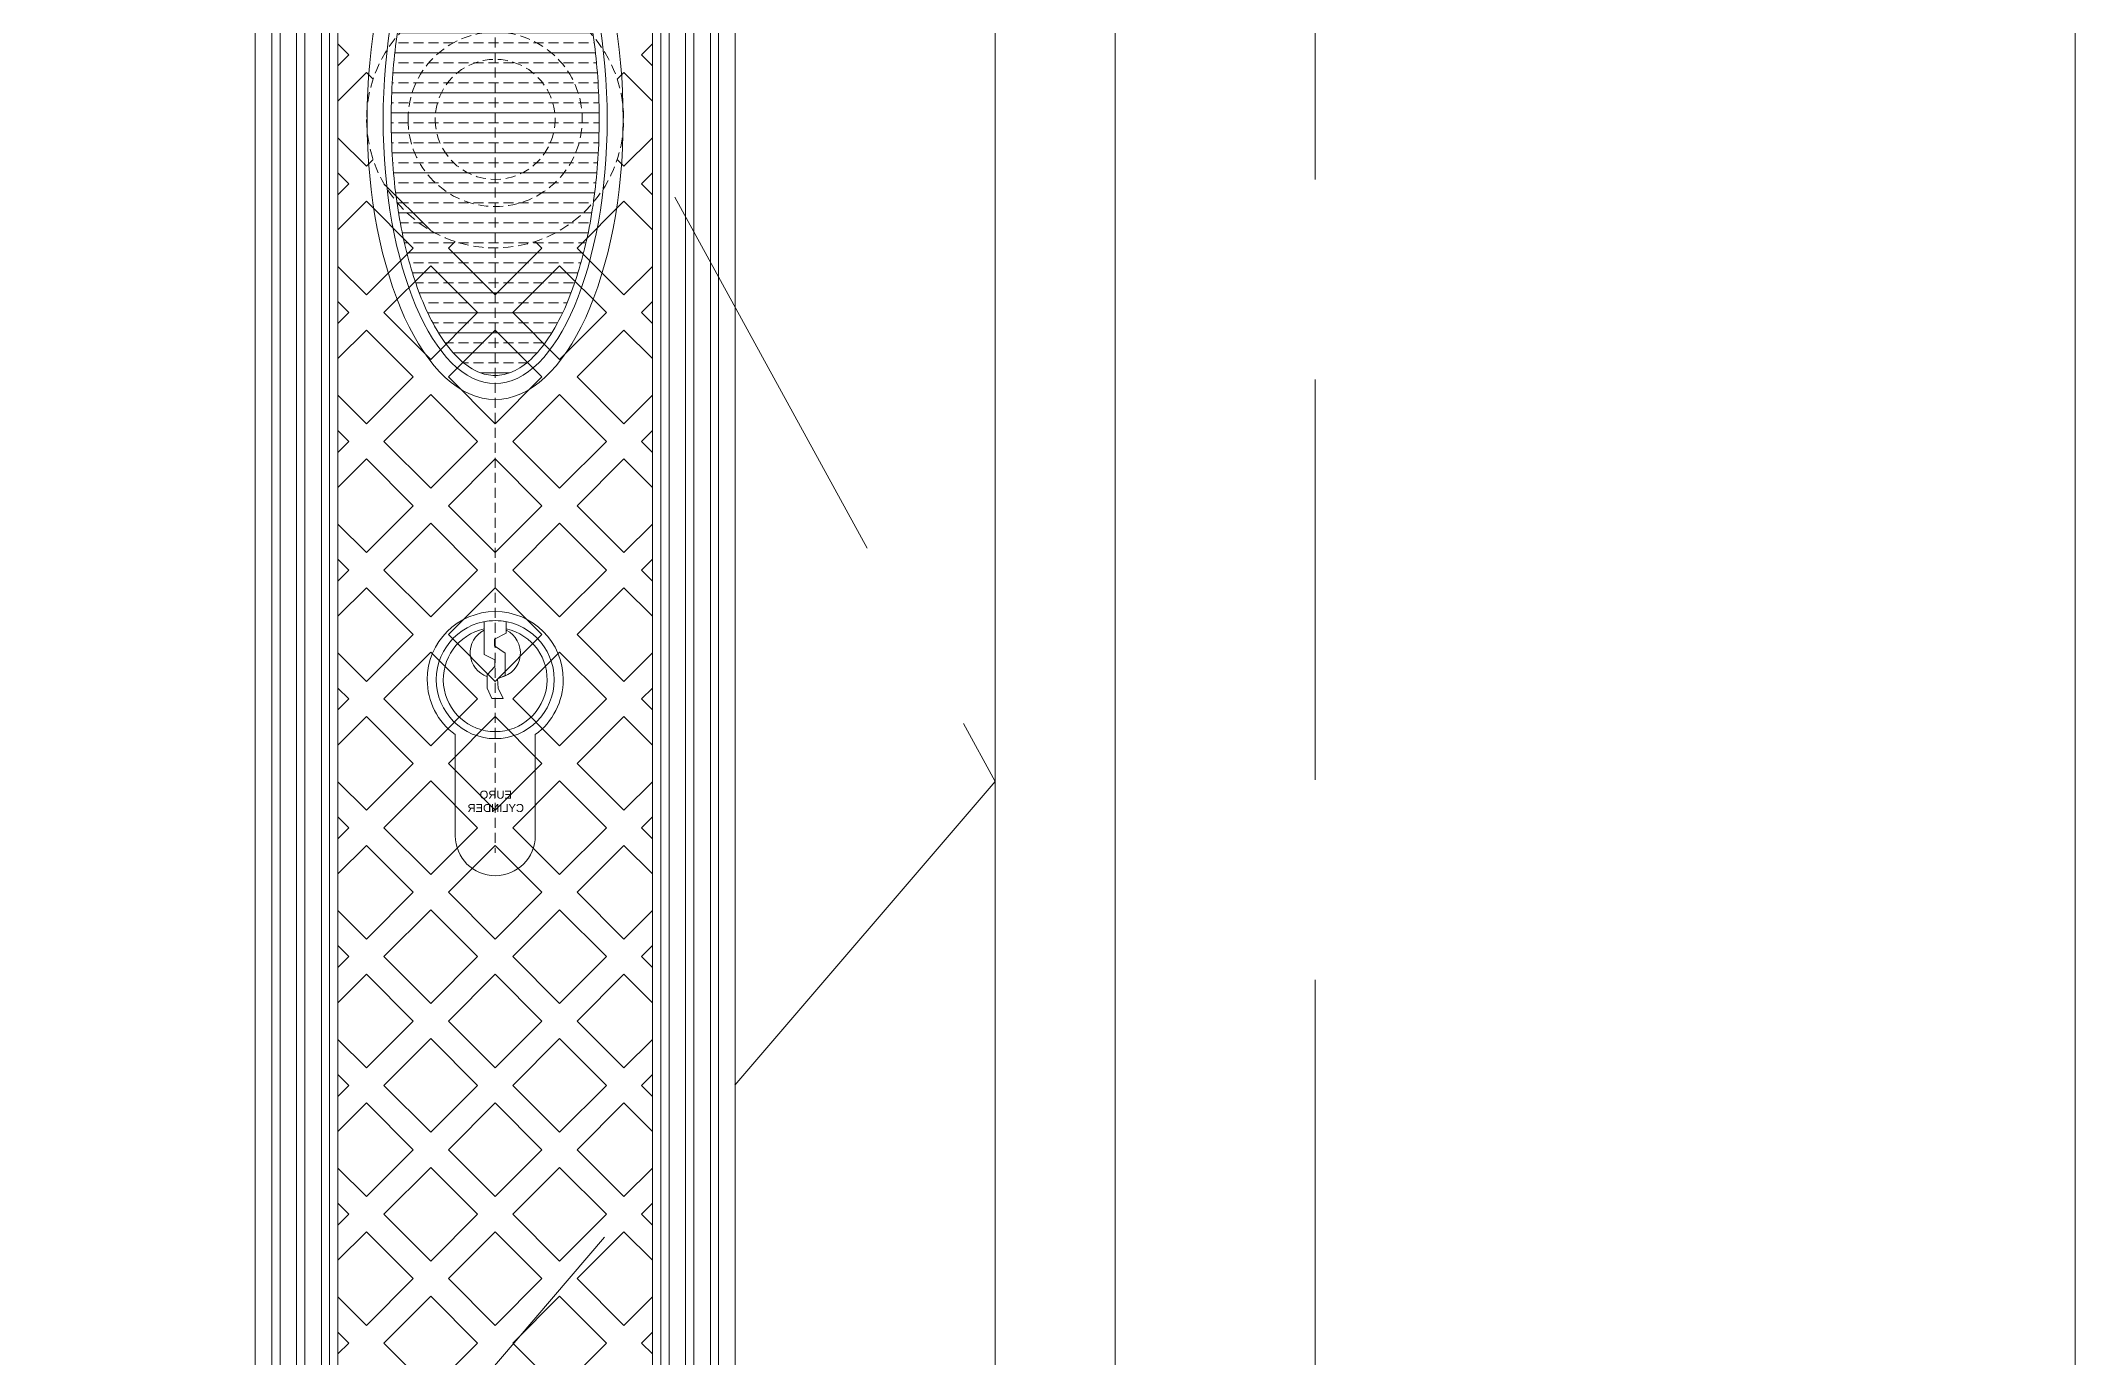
# Model space of a CAD drawing. Header units: inches. Extents: x 258415 to 640093, y 441672 to 945769.
# Drawn here: x 339247 to 339501.3, y 479465 to 479629.5 of the extents above; entities that cross this region are included whole.
import ezdxf

# ---------------------------------------------------------------- set-up
doc = ezdxf.new("R2010")
doc.units = ezdxf.units.IN
doc.header["$MEASUREMENT"] = 0
doc.linetypes.add('HIDDEN', pattern=[0.375, 0.25, -0.125])
doc.layers.add('8', color=8, linetype='Continuous')
for name, color, linetype, lineweight in [('Bronze', 40, 'Continuous', 0), ('CQ Hardware Accs.', 1, 'Continuous', 0), ('CQ Wood', 30, 'Continuous', 0)]:
    doc.layers.add(name, color=color, linetype=linetype, lineweight=lineweight)
doc.styles.get("Standard").update_dxf_attribs({"font": 'arial.ttf'})

# ---------------------------------------------------------------- blocks, each defined once
blk = doc.blocks.new('brass handle')
at = {"layer": 'Bronze', "lineweight": 0}
h = blk.add_hatch(dxfattribs=at)
h.set_pattern_fill('BRASS', color=256, scale=10)
h.set_pattern_definition([(0, (-6866.711, -18972.0017), (0, 2.5), []), (0, (-6866.711, -18970.7517), (0, 2.5), [1.25, -0.625])])
edge = h.paths.add_edge_path()
edge.add_spline(control_points=[(23302.02, -14195.73), (23301.28, -14195.73), (23300.55, -14195.57), (23299.05, -14194.9), (23298.29, -14194.38), (23296.78, -14192.97), (23296.04, -14192.08), (23294.63, -14189.96), (23293.95, -14188.73), (23292.36, -14185.19), (23291.51, -14182.66), (23290.17, -14177.13), (23289.67, -14174.12), (23289.06, -14167.87), (23288.96, -14164.64), (23289.15, -14158.25), (23289.44, -14155.09), (23290.41, -14149.11), (23291.09, -14146.3), (23292.74, -14141.29), (23293.72, -14139.09), (23295.62, -14135.93), (23296.5, -14134.79), (23298.29, -14133.06), (23299.2, -14132.46), (23300.8, -14131.83), (23301.5, -14131.71), (23302.89, -14131.76), (23303.6, -14131.93), (23305.03, -14132.6), (23305.75, -14133.1), (23307.19, -14134.43), (23307.9, -14135.27), (23309.26, -14137.26), (23309.9, -14138.41), (23311.49, -14141.79), (23312.35, -14144.25), (23313.73, -14149.67), (23314.26, -14152.63), (23314.92, -14158.79), (23315.06, -14161.99), (23314.94, -14168.35), (23314.69, -14171.51), (23313.79, -14177.5), (23313.16, -14180.34), (23311.58, -14185.43), (23310.64, -14187.69), (23308.76, -14191.04), (23307.87, -14192.27), (23306.04, -14194.17), (23305.11, -14194.85), (23303.46, -14195.58), (23302.74, -14195.73), (23302.02, -14195.73)], knot_values=[0, 0, 0, 0, 0.188873, 0.188873, 0.377747, 0.377747, 0.56662, 0.56662, 0.755494, 0.755494, 1.050692, 1.050692, 1.345891, 1.345891, 1.641089, 1.641089, 1.936288, 1.936288, 2.231487, 2.231487, 2.526685, 2.526685, 2.751736, 2.751736, 2.976786, 2.976786, 3.156904, 3.156904, 3.337022, 3.337022, 3.51714, 3.51714, 3.697259, 3.697259, 3.877377, 3.877377, 4.170415, 4.170415, 4.463453, 4.463453, 4.756491, 4.756491, 5.049529, 5.049529, 5.342567, 5.342567, 5.635605, 5.635605, 5.866749, 5.866749, 6.097894, 6.097894, 6.283185, 6.283185, 6.283185, 6.283185], degree=3, periodic=0)
at = {"layer": '8', "color": 8, "linetype": 'HIDDEN', "lineweight": 0, "ltscale": 5}
for radius in [16.06, 10.89, 7.5]:
    blk.add_circle((23302.02, -14163.73, 0), radius, dxfattribs=at)
at = {"layer": 'Bronze', "lineweight": 0, "extrusion": (0, 0, -1)}
blk.add_ellipse((23302.02, -14163.73, 0), major_axis=(0, 35), ratio=0.457143, dxfattribs=at)
blk.add_ellipse((23302.02, -14163.73, 0), major_axis=(0, 33), ratio=0.424232, start_param=3.141593, end_param=9.424778, dxfattribs=at)
at = {"layer": 'Bronze', "lineweight": 0}
blk.add_open_spline([(23302.02, -14195.73, 0), (23301.28, -14195.73, 0), (23300.55, -14195.57, 0), (23299.05, -14194.9, 0), (23298.29, -14194.38, 0), (23296.78, -14192.97, 0), (23296.04, -14192.08, 0), (23294.63, -14189.96, 0), (23293.95, -14188.73, 0), (23292.36, -14185.19, 0), (23291.51, -14182.66, 0), (23290.17, -14177.13, 0), (23289.67, -14174.12, 0), (23289.06, -14167.87, 0), (23288.96, -14164.64, 0), (23289.15, -14158.25, 0), (23289.44, -14155.09, 0), (23290.41, -14149.11, 0), (23291.09, -14146.3, 0), (23292.74, -14141.29, 0), (23293.72, -14139.09, 0), (23295.62, -14135.93, 0), (23296.5, -14134.79, 0), (23298.29, -14133.06, 0), (23299.2, -14132.46, 0), (23300.8, -14131.83, 0), (23301.5, -14131.71, 0), (23302.89, -14131.76, 0), (23303.6, -14131.93, 0), (23305.03, -14132.6, 0), (23305.75, -14133.1, 0), (23307.19, -14134.43, 0), (23307.9, -14135.27, 0), (23309.26, -14137.26, 0), (23309.9, -14138.41, 0), (23311.49, -14141.79, 0), (23312.35, -14144.25, 0), (23313.73, -14149.67, 0), (23314.26, -14152.63, 0), (23314.92, -14158.79, 0), (23315.06, -14161.99, 0), (23314.94, -14168.35, 0), (23314.69, -14171.51, 0), (23313.79, -14177.5, 0), (23313.16, -14180.34, 0), (23311.58, -14185.43, 0), (23310.64, -14187.69, 0), (23308.76, -14191.04, 0), (23307.87, -14192.27, 0), (23306.04, -14194.17, 0), (23305.11, -14194.85, 0), (23303.46, -14195.58, 0), (23302.74, -14195.73, 0), (23302.02, -14195.73, 0)], degree=3, knots=[0, 0, 0, 0, 0.188873, 0.188873, 0.377747, 0.377747, 0.56662, 0.56662, 0.755494, 0.755494, 1.050692, 1.050692, 1.345891, 1.345891, 1.641089, 1.641089, 1.936288, 1.936288, 2.231487, 2.231487, 2.526685, 2.526685, 2.751736, 2.751736, 2.976786, 2.976786, 3.156904, 3.156904, 3.337022, 3.337022, 3.51714, 3.51714, 3.697259, 3.697259, 3.877377, 3.877377, 4.170415, 4.170415, 4.463453, 4.463453, 4.756491, 4.756491, 5.049529, 5.049529, 5.342567, 5.342567, 5.635605, 5.635605, 5.866749, 5.866749, 6.097894, 6.097894, 6.283185, 6.283185, 6.283185, 6.283185], dxfattribs=at)
blk = doc.blocks.new('cylinder1')
at = {"color": 43, "lineweight": 0}
blk.add_lwpolyline([(56200.84, -1090), (56200.84, -1077.37, -0.239932), (56197.34, -1070.5, -1), (56214.34, -1070.5, -0.239932), (56210.84, -1077.37), (56210.84, -1090, -1), (56200.84, -1090, -1)], format="xyb", dxfattribs=at)
blk.add_lwpolyline([(56204.86, -1072.84), (56205.46, -1071.56), (56205.55, -1070.38), (56204.61, -1069.99), (56204.61, -1067.2), (56205.94, -1066.27), (56205.94, -1065.45), (56204.46, -1064.7), (56204.46, -1063.26, -0.094565), (56207.22, -1063.26), (56207.22, -1067.35), (56205.9, -1068.03), (56205.9, -1068.85), (56206.83, -1069.89), (56206.83, -1071.56), (56206.25, -1072.84)], format="xyb", close=True, dxfattribs=at)
blk.add_circle((56205.84, -1070.5), 7.37, dxfattribs=at)
for centre, radius, start, end in [((56205.84, -1070.5), 6.49, 102.2902, 77.7098), ((56205.84, -1067.15), 3.14, 116.0639, 257.5457), ((56205.84, -1067.15), 3.14, 288.2638, 63.9361)]:
    blk.add_arc(centre, radius, start, end, dxfattribs=at)
at = {"color": 43, "lineweight": 0, "insert": (56200.98, -1084.37), "char_height": 1, "attachment_point": 1}
blk.add_mtext_dynamic_manual_height_columns('\\pxqc;EURO\\PCYLINDER', width=9.5892, gutter_width=1, heights=[0], dxfattribs=at)
blk = doc.blocks.new('door plate')
at = {"layer": 'Bronze', "lineweight": 0}
for p, q in [((33247.07, 31928.73, 0), (33248.44, 31927.36, 0)), ((33247.07, 31928.73, 0), (33248.44, 31927.36, 0)), ((33286.38, 31928.73, 0), (33285.01, 31927.36, 0)), ((33286.38, 31928.73, 0), (33285.01, 31927.36, 0)), ((33248.44, 31927.36, 0), (33247.07, 31925.99, 0)), ((33248.44, 31927.36, 0), (33247.07, 31925.99, 0)), ((33285.01, 31927.36, 0), (33286.38, 31925.99, 0)), ((33285.01, 31927.36, 0), (33286.38, 31925.99, 0)), ((33247.07, 31912.63, 0), (33248.44, 31911.27, 0)), ((33247.07, 31912.63, 0), (33248.44, 31911.27, 0)), ((33286.38, 31912.63, 0), (33285.01, 31911.27, 0)), ((33286.38, 31912.63, 0), (33285.01, 31911.27, 0)), ((33248.44, 31911.27, 0), (33247.07, 31909.9, 0)), ((33248.44, 31911.27, 0), (33247.07, 31909.9, 0)), ((33280.63, 31911.27, 0), (33274.77, 31905.41, 0)), ((33280.63, 31911.27, 0), (33274.77, 31905.41, 0)), ((33285.01, 31911.27, 0), (33286.38, 31909.9, 0)), ((33285.01, 31911.27, 0), (33286.38, 31909.9, 0)), ((33250.63, 31909.07, 0), (33247.07, 31905.51, 0)), ((33250.63, 31909.07, 0), (33247.07, 31905.51, 0)), ((33250.63, 31909.07, 0), (33256.49, 31903.22, 0)), ((33250.63, 31909.07, 0), (33256.49, 31903.22, 0)), ((33261.71, 31904.06, 0), (33260.88, 31903.22, 0)), ((33261.71, 31904.06, 0), (33260.88, 31903.22, 0)), ((33260.88, 31903.22, 0), (33266.73, 31897.37, 0)), ((33260.88, 31903.22, 0), (33266.73, 31897.37, 0)), ((33272.58, 31903.22, 0), (33266.73, 31897.37, 0)), ((33272.58, 31903.22, 0), (33266.73, 31897.37, 0)), ((33271.74, 31904.06, 0), (33272.58, 31903.22, 0)), ((33271.74, 31904.06, 0), (33272.58, 31903.22, 0)), ((33258.68, 31901.03, 0), (33264.53, 31895.17, 0)), ((33258.68, 31901.03, 0), (33264.53, 31895.17, 0)), ((33274.77, 31901.03, 0), (33268.92, 31895.17, 0)), ((33274.77, 31901.03, 0), (33268.92, 31895.17, 0)), ((33247.07, 31896.54, 0), (33248.44, 31895.17, 0)), ((33247.07, 31896.54, 0), (33248.44, 31895.17, 0)), ((33248.44, 31895.17, 0), (33247.07, 31893.81, 0)), ((33248.44, 31895.17, 0), (33247.07, 31893.81, 0)), ((33286.38, 31896.54, 0), (33285.01, 31895.17, 0)), ((33286.38, 31896.54, 0), (33285.01, 31895.17, 0)), ((33285.01, 31895.17, 0), (33286.38, 31893.81, 0)), ((33285.01, 31895.17, 0), (33286.38, 31893.81, 0)), ((33258.68, 31884.93, 0), (33252.83, 31879.08, 0)), ((33258.68, 31884.93, 0), (33252.83, 31879.08, 0)), ((33258.68, 31884.93, 0), (33264.53, 31879.08, 0)), ((33258.68, 31884.93, 0), (33264.53, 31879.08, 0)), ((33274.77, 31884.93, 0), (33268.92, 31879.08, 0)), ((33274.77, 31884.93, 0), (33268.92, 31879.08, 0)), ((33274.77, 31884.93, 0), (33280.63, 31879.08, 0)), ((33274.77, 31884.93, 0), (33280.63, 31879.08, 0)), ((33247.07, 31880.45, 0), (33248.44, 31879.08, 0)), ((33247.07, 31880.45, 0), (33248.44, 31879.08, 0)), ((33248.44, 31879.08, 0), (33247.07, 31877.71, 0)), ((33248.44, 31879.08, 0), (33247.07, 31877.71, 0)), ((33252.83, 31879.08, 0), (33258.68, 31873.23, 0)), ((33252.83, 31879.08, 0), (33258.68, 31873.23, 0)), ((33264.53, 31879.08, 0), (33258.68, 31873.23, 0)), ((33264.53, 31879.08, 0), (33258.68, 31873.23, 0)), ((33268.92, 31879.08, 0), (33274.77, 31873.23, 0)), ((33268.92, 31879.08, 0), (33274.77, 31873.23, 0)), ((33280.63, 31879.08, 0), (33274.77, 31873.23, 0)), ((33280.63, 31879.08, 0), (33274.77, 31873.23, 0)), ((33286.38, 31880.45, 0), (33285.01, 31879.08, 0)), ((33286.38, 31880.45, 0), (33285.01, 31879.08, 0)), ((33285.01, 31879.08, 0), (33286.38, 31877.71, 0)), ((33285.01, 31879.08, 0), (33286.38, 31877.71, 0)), ((33250.63, 31876.89, 0), (33247.07, 31873.32, 0)), ((33250.63, 31876.89, 0), (33247.07, 31873.32, 0)), ((33250.63, 31876.89, 0), (33256.49, 31871.03, 0)), ((33250.63, 31876.89, 0), (33256.49, 31871.03, 0)), ((33266.73, 31876.89, 0), (33260.88, 31871.03, 0)), ((33266.73, 31876.89, 0), (33260.88, 31871.03, 0)), ((33266.73, 31876.89, 0), (33272.58, 31871.03, 0)), ((33266.73, 31876.89, 0), (33272.58, 31871.03, 0)), ((33260.88, 31871.03, 0), (33266.73, 31865.18, 0)), ((33260.88, 31871.03, 0), (33266.73, 31865.18, 0)), ((33272.58, 31871.03, 0), (33266.73, 31865.18, 0)), ((33272.58, 31871.03, 0), (33266.73, 31865.18, 0)), ((33258.68, 31868.84, 0), (33264.53, 31862.99, 0)), ((33258.68, 31868.84, 0), (33264.53, 31862.99, 0)), ((33274.77, 31868.84, 0), (33268.92, 31862.99, 0)), ((33274.77, 31868.84, 0), (33268.92, 31862.99, 0)), ((33247.07, 31864.36, 0), (33248.44, 31862.99, 0)), ((33247.07, 31864.36, 0), (33248.44, 31862.99, 0)), ((33286.38, 31864.36, 0), (33285.01, 31862.99, 0)), ((33286.38, 31864.36, 0), (33285.01, 31862.99, 0)), ((33248.44, 31862.99, 0), (33247.07, 31861.62, 0)), ((33248.44, 31862.99, 0), (33247.07, 31861.62, 0)), ((33285.01, 31862.99, 0), (33286.38, 31861.62, 0)), ((33285.01, 31862.99, 0), (33286.38, 31861.62, 0)), ((33258.68, 31852.75, 0), (33252.83, 31846.9, 0)), ((33258.68, 31852.75, 0), (33252.83, 31846.9, 0)), ((33258.68, 31852.75, 0), (33264.53, 31846.9, 0)), ((33258.68, 31852.75, 0), (33264.53, 31846.9, 0)), ((33247.07, 31848.26, 0), (33248.44, 31846.9, 0)), ((33247.07, 31848.26, 0), (33248.44, 31846.9, 0)), ((33248.44, 31846.9, 0), (33247.07, 31845.53, 0)), ((33248.44, 31846.9, 0), (33247.07, 31845.53, 0)), ((33252.83, 31846.9, 0), (33258.68, 31841.04, 0)), ((33252.83, 31846.9, 0), (33258.68, 31841.04, 0)), ((33264.53, 31846.9, 0), (33258.68, 31841.04, 0)), ((33264.53, 31846.9, 0), (33258.68, 31841.04, 0)), ((33268.92, 31846.9, 0), (33274.77, 31841.04, 0)), ((33268.92, 31846.9, 0), (33274.77, 31841.04, 0)), ((33280.63, 31846.9, 0), (33274.77, 31841.04, 0)), ((33280.63, 31846.9, 0), (33274.77, 31841.04, 0)), ((33286.38, 31848.26, 0), (33285.01, 31846.9, 0)), ((33286.38, 31848.26, 0), (33285.01, 31846.9, 0)), ((33285.01, 31846.9, 0), (33286.38, 31845.53, 0)), ((33285.01, 31846.9, 0), (33286.38, 31845.53, 0)), ((33250.63, 31844.7, 0), (33247.07, 31841.14, 0)), ((33250.63, 31844.7, 0), (33247.07, 31841.14, 0)), ((33250.63, 31844.7, 0), (33256.49, 31838.85, 0)), ((33250.63, 31844.7, 0), (33256.49, 31838.85, 0)), ((33266.73, 31844.7, 0), (33260.88, 31838.85, 0)), ((33266.73, 31844.7, 0), (33260.88, 31838.85, 0)), ((33266.73, 31844.7, 0), (33272.58, 31838.85, 0)), ((33266.73, 31844.7, 0), (33272.58, 31838.85, 0)), ((33260.88, 31838.85, 0), (33266.73, 31833, 0)), ((33260.88, 31838.85, 0), (33266.73, 31833, 0)), ((33272.58, 31838.85, 0), (33266.73, 31833, 0)), ((33272.58, 31838.85, 0), (33266.73, 31833, 0)), ((33258.68, 31836.65, 0), (33264.53, 31830.8, 0)), ((33258.68, 31836.65, 0), (33264.53, 31830.8, 0)), ((33274.77, 31836.65, 0), (33268.92, 31830.8, 0)), ((33274.77, 31836.65, 0), (33268.92, 31830.8, 0)), ((33247.07, 31832.17, 0), (33248.44, 31830.8, 0)), ((33247.07, 31832.17, 0), (33248.44, 31830.8, 0)), ((33248.44, 31830.8, 0), (33247.07, 31829.43, 0)), ((33248.44, 31830.8, 0), (33247.07, 31829.43, 0)), ((33286.38, 31832.17, 0), (33285.01, 31830.8, 0)), ((33286.38, 31832.17, 0), (33285.01, 31830.8, 0)), ((33285.01, 31830.8, 0), (33286.38, 31829.43, 0)), ((33285.01, 31830.8, 0), (33286.38, 31829.43, 0)), ((33258.68, 31820.56, 0), (33252.83, 31814.71, 0)), ((33258.68, 31820.56, 0), (33252.83, 31814.71, 0)), ((33258.68, 31820.56, 0), (33264.53, 31814.71, 0)), ((33258.68, 31820.56, 0), (33264.53, 31814.71, 0)), ((33247.07, 31820.47, 0), (33250.63, 31816.9, 0)), ((33247.07, 31820.47, 0), (33250.63, 31816.9, 0)), ((33286.38, 31820.47, 0), (33282.82, 31816.9, 0)), ((33286.38, 31820.47, 0), (33282.82, 31816.9, 0)), ((33247.07, 31816.08, 0), (33248.44, 31814.71, 0)), ((33247.07, 31816.08, 0), (33248.44, 31814.71, 0)), ((33286.38, 31816.08, 0), (33285.01, 31814.71, 0)), ((33286.38, 31816.08, 0), (33285.01, 31814.71, 0)), ((33248.44, 31814.71, 0), (33247.07, 31813.34, 0)), ((33248.44, 31814.71, 0), (33247.07, 31813.34, 0)), ((33252.83, 31814.71, 0), (33258.68, 31808.86, 0)), ((33252.83, 31814.71, 0), (33258.68, 31808.86, 0)), ((33264.53, 31814.71, 0), (33258.68, 31808.86, 0)), ((33264.53, 31814.71, 0), (33258.68, 31808.86, 0)), ((33268.92, 31814.71, 0), (33274.77, 31808.86, 0)), ((33268.92, 31814.71, 0), (33274.77, 31808.86, 0)), ((33280.63, 31814.71, 0), (33274.77, 31808.86, 0)), ((33280.63, 31814.71, 0), (33274.77, 31808.86, 0)), ((33285.01, 31814.71, 0), (33286.38, 31813.34, 0)), ((33285.01, 31814.71, 0), (33286.38, 31813.34, 0)), ((33250.63, 31812.52, 0), (33247.07, 31808.95, 0)), ((33250.63, 31812.52, 0), (33247.07, 31808.95, 0)), ((33250.63, 31812.52, 0), (33256.49, 31806.66, 0)), ((33250.63, 31812.52, 0), (33256.49, 31806.66, 0)), ((33266.73, 31812.52, 0), (33260.88, 31806.66, 0)), ((33266.73, 31812.52, 0), (33260.88, 31806.66, 0)), ((33266.73, 31812.52, 0), (33272.58, 31806.66, 0)), ((33266.73, 31812.52, 0), (33272.58, 31806.66, 0)), ((33260.88, 31806.66, 0), (33266.73, 31800.81, 0)), ((33260.88, 31806.66, 0), (33266.73, 31800.81, 0)), ((33272.58, 31806.66, 0), (33266.73, 31800.81, 0)), ((33272.58, 31806.66, 0), (33266.73, 31800.81, 0)), ((33258.68, 31804.47, 0), (33264.53, 31798.62, 0)), ((33258.68, 31804.47, 0), (33264.53, 31798.62, 0)), ((33274.77, 31804.47, 0), (33268.92, 31798.62, 0)), ((33274.77, 31804.47, 0), (33268.92, 31798.62, 0)), ((33247.07, 31799.98, 0), (33248.44, 31798.62, 0)), ((33247.07, 31799.98, 0), (33248.44, 31798.62, 0)), ((33248.44, 31798.62, 0), (33247.07, 31797.25, 0)), ((33248.44, 31798.62, 0), (33247.07, 31797.25, 0)), ((33286.38, 31799.98, 0), (33285.01, 31798.62, 0)), ((33286.38, 31799.98, 0), (33285.01, 31798.62, 0)), ((33285.01, 31798.62, 0), (33286.38, 31797.25, 0)), ((33285.01, 31798.62, 0), (33286.38, 31797.25, 0)), ((33258.68, 31788.38, 0), (33252.83, 31782.52, 0)), ((33258.68, 31788.38, 0), (33252.83, 31782.52, 0)), ((33258.68, 31788.38, 0), (33264.53, 31782.52, 0)), ((33258.68, 31788.38, 0), (33264.53, 31782.52, 0)), ((33247.07, 31783.89, 0), (33248.44, 31782.52, 0)), ((33247.07, 31783.89, 0), (33248.44, 31782.52, 0)), ((33248.44, 31782.52, 0), (33247.07, 31781.16, 0)), ((33248.44, 31782.52, 0), (33247.07, 31781.16, 0)), ((33252.83, 31782.52, 0), (33258.68, 31776.67, 0)), ((33252.83, 31782.52, 0), (33258.68, 31776.67, 0)), ((33264.53, 31782.52, 0), (33258.68, 31776.67, 0)), ((33264.53, 31782.52, 0), (33258.68, 31776.67, 0)), ((33268.92, 31782.52, 0), (33274.77, 31776.67, 0)), ((33268.92, 31782.52, 0), (33274.77, 31776.67, 0)), ((33280.63, 31782.52, 0), (33274.77, 31776.67, 0)), ((33280.63, 31782.52, 0), (33274.77, 31776.67, 0)), ((33286.38, 31783.89, 0), (33285.01, 31782.52, 0)), ((33286.38, 31783.89, 0), (33285.01, 31782.52, 0)), ((33285.01, 31782.52, 0), (33286.38, 31781.16, 0)), ((33285.01, 31782.52, 0), (33286.38, 31781.16, 0)), ((33250.63, 31780.33, 0), (33247.07, 31776.77, 0)), ((33250.63, 31780.33, 0), (33247.07, 31776.77, 0)), ((33250.63, 31780.33, 0), (33256.49, 31774.48, 0)), ((33250.63, 31780.33, 0), (33256.49, 31774.48, 0)), ((33266.73, 31780.33, 0), (33260.88, 31774.48, 0)), ((33266.73, 31780.33, 0), (33260.88, 31774.48, 0)), ((33266.73, 31780.33, 0), (33272.58, 31774.48, 0)), ((33266.73, 31780.33, 0), (33272.58, 31774.48, 0)), ((33258.68, 31772.28, 0), (33264.53, 31766.43, 0)), ((33258.68, 31772.28, 0), (33264.53, 31766.43, 0)), ((33260.88, 31774.48, 0), (33266.73, 31768.63, 0)), ((33260.88, 31774.48, 0), (33266.73, 31768.63, 0)), ((33272.58, 31774.48, 0), (33266.73, 31768.63, 0)), ((33272.58, 31774.48, 0), (33266.73, 31768.63, 0)), ((33274.77, 31772.28, 0), (33268.92, 31766.43, 0)), ((33274.77, 31772.28, 0), (33268.92, 31766.43, 0)), ((33247.07, 31767.8, 0), (33248.44, 31766.43, 0)), ((33247.07, 31767.8, 0), (33248.44, 31766.43, 0)), ((33286.38, 31767.8, 0), (33285.01, 31766.43, 0)), ((33286.38, 31767.8, 0), (33285.01, 31766.43, 0)), ((33248.44, 31766.43, 0), (33247.07, 31765.06, 0)), ((33248.44, 31766.43, 0), (33247.07, 31765.06, 0)), ((33285.01, 31766.43, 0), (33286.38, 31765.06, 0)), ((33285.01, 31766.43, 0), (33286.38, 31765.06, 0))]:
    blk.add_line(p, q, dxfattribs=at)
at = {"layer": 'Bronze', "lineweight": 0, "elevation": 0}
blk.add_lwpolyline([(33236.73, 32031.61), (33241.9, 32031.61, -0.302776), (33266.73, 32048.16, -0.302776), (33291.55, 32031.61), (33296.73, 32031.61), (33296.73, 31640.57), (33291.55, 31640.57, -0.302776), (33266.73, 31624.02, -0.302776), (33241.9, 31640.57), (33236.73, 31640.57), (33236.73, 32031.61)], format="xyb", dxfattribs=at)
blk.add_lwpolyline([(33236.73, 32031.61), (33241.9, 32031.61, -0.302776), (33266.73, 32048.16, -0.302776), (33291.55, 32031.61), (33296.73, 32031.61), (33296.73, 31640.57), (33291.55, 31640.57, -0.302776), (33266.73, 31624.02, -0.302776), (33241.9, 31640.57), (33236.73, 31640.57), (33236.73, 32031.61)], format="xyb", dxfattribs=at)
for points in [[(33238.8, 32029.54), (33243.32, 32029.54, -0.317837), (33266.73, 32046.09, -0.317837), (33290.14, 32029.54), (33294.66, 32029.54), (33294.66, 31642.64), (33290.14, 31642.64, -0.317837), (33266.73, 31626.09, -0.317837), (33243.32, 31642.64), (33238.8, 31642.64)], [(33238.8, 32029.54), (33243.32, 32029.54, -0.317837), (33266.73, 32046.09, -0.317837), (33290.14, 32029.54), (33294.66, 32029.54), (33294.66, 31642.64), (33290.14, 31642.64, -0.317837), (33266.73, 31626.09, -0.317837), (33243.32, 31642.64), (33238.8, 31642.64)], [(33239.83, 32028.5), (33244.06, 32028.5, -0.326276), (33266.73, 32045.06, -0.326276), (33289.39, 32028.5), (33293.62, 32028.5), (33293.62, 31643.68), (33289.39, 31643.68, -0.326276), (33266.73, 31627.12, -0.326276), (33244.06, 31643.68), (33239.83, 31643.68)], [(33239.83, 32028.5), (33244.06, 32028.5, -0.326276), (33266.73, 32045.06, -0.326276), (33289.39, 32028.5), (33293.62, 32028.5), (33293.62, 31643.68), (33289.39, 31643.68, -0.326276), (33266.73, 31627.12, -0.326276), (33244.06, 31643.68), (33239.83, 31643.68)], [(33241.9, 32026.43), (33245.63, 32026.43, -0.34543), (33266.73, 32042.99, -0.34543), (33287.83, 32026.43), (33291.55, 32026.43), (33291.55, 31645.75), (33287.83, 31645.75, -0.34543), (33266.73, 31629.19, -0.34543), (33245.63, 31645.75), (33241.9, 31645.75)], [(33241.9, 32026.43), (33245.63, 32026.43, -0.34543), (33266.73, 32042.99, -0.34543), (33287.83, 32026.43), (33291.55, 32026.43), (33291.55, 31645.75), (33287.83, 31645.75, -0.34543), (33266.73, 31629.19, -0.34543), (33245.63, 31645.75), (33241.9, 31645.75)], [(33242.93, 32025.4), (33246.46, 32025.4, -0.356394), (33266.73, 32041.95, -0.356394), (33287, 32025.4), (33290.52, 32025.4), (33290.52, 31646.78), (33287, 31646.78, -0.356394), (33266.73, 31630.23, -0.356394), (33246.46, 31646.78), (33242.93, 31646.78)], [(33242.93, 32025.4), (33246.46, 32025.4, -0.356394), (33266.73, 32041.95, -0.356394), (33287, 32025.4), (33290.52, 32025.4), (33290.52, 31646.78), (33287, 31646.78, -0.356394), (33266.73, 31630.23, -0.356394), (33246.46, 31646.78), (33242.93, 31646.78)], [(33245, 32023.33), (33248.22, 32023.33, -0.381966), (33266.73, 32039.88, -0.381966), (33285.23, 32023.33), (33288.45, 32023.33), (33288.45, 31648.85), (33285.23, 31648.85, -0.381966), (33266.73, 31632.3, -0.381966), (33248.22, 31648.85), (33245, 31648.85)], [(33245, 32023.33), (33248.22, 32023.33, -0.381966), (33266.73, 32039.88, -0.381966), (33285.23, 32023.33), (33288.45, 32023.33), (33288.45, 31648.85), (33285.23, 31648.85, -0.381966), (33266.73, 31632.3, -0.381966), (33248.22, 31648.85), (33245, 31648.85)], [(33246.04, 32022.3), (33249.17, 32022.3, -0.397078), (33266.73, 32038.85, -0.397078), (33284.28, 32022.3), (33287.42, 32022.3), (33287.42, 31649.88), (33284.28, 31649.88, -0.397078), (33266.73, 31633.33, -0.397078), (33249.17, 31649.88), (33246.04, 31649.88)], [(33246.04, 32022.3), (33249.17, 32022.3, -0.397078), (33266.73, 32038.85, -0.397078), (33284.28, 32022.3), (33287.42, 32022.3), (33287.42, 31649.88), (33284.28, 31649.88, -0.397078), (33266.73, 31633.33, -0.397078), (33249.17, 31649.88), (33246.04, 31649.88)], [(33247.07, 32021.26), (33250.18, 32021.26, -0.414214), (33266.73, 32037.81, -0.414214), (33283.28, 32021.26), (33286.38, 32021.26), (33286.38, 31650.92), (33283.28, 31650.92, -0.414214), (33266.73, 31634.37, -0.414214), (33250.18, 31650.92), (33247.07, 31650.92)], [(33247.07, 32021.26), (33250.18, 32021.26, -0.414214), (33266.73, 32037.81, -0.414214), (33283.28, 32021.26), (33286.38, 32021.26), (33286.38, 31650.92), (33283.28, 31650.92, -0.414214), (33266.73, 31634.37, -0.414214), (33250.18, 31650.92), (33247.07, 31650.92)]]:
    blk.add_lwpolyline(points, format="xyb", close=True, dxfattribs=at)
for points in [[(33286.38, 31928.73), (33285.01, 31927.36), (33286.38, 31925.99)], [(33286.38, 31928.73), (33285.01, 31927.36), (33286.38, 31925.99)], [(33250.63, 31925.16), (33247.07, 31921.6)], [(33250.63, 31925.16), (33247.07, 31921.6)], [(33251.47, 31924.33), (33250.63, 31925.16)], [(33251.47, 31924.33), (33250.63, 31925.16)], [(33281.98, 31924.33), (33282.82, 31925.16)], [(33281.98, 31924.33), (33282.82, 31925.16)], [(33282.82, 31925.16), (33286.38, 31921.6)], [(33282.82, 31925.16), (33286.38, 31921.6)], [(33247.07, 31917.02), (33250.63, 31913.46), (33251.47, 31914.3)], [(33247.07, 31917.02), (33250.63, 31913.46), (33251.47, 31914.3)], [(33286.38, 31917.02), (33282.82, 31913.46), (33281.98, 31914.3)], [(33286.38, 31917.02), (33282.82, 31913.46), (33281.98, 31914.3)], [(33286.38, 31912.63), (33285.01, 31911.27), (33286.38, 31909.9)], [(33286.38, 31912.63), (33285.01, 31911.27), (33286.38, 31909.9)], [(33250.63, 31909.07), (33256.49, 31903.22), (33250.63, 31897.37), (33247.07, 31900.93)], [(33247.07, 31905.51), (33250.63, 31909.07)], [(33250.63, 31909.07), (33256.49, 31903.22), (33250.63, 31897.37), (33247.07, 31900.93)], [(33247.07, 31905.51), (33250.63, 31909.07)], [(33286.38, 31900.93), (33282.82, 31897.37), (33276.97, 31903.22), (33282.82, 31909.07)], [(33286.38, 31900.93), (33282.82, 31897.37), (33276.97, 31903.22), (33282.82, 31909.07)], [(33282.82, 31909.07), (33286.38, 31905.51)], [(33282.82, 31909.07), (33286.38, 31905.51)], [(33271.74, 31904.06), (33272.58, 31903.22), (33266.73, 31897.37), (33260.88, 31903.22), (33261.71, 31904.06)], [(33271.74, 31904.06), (33272.58, 31903.22), (33266.73, 31897.37), (33260.88, 31903.22), (33261.71, 31904.06)], [(33258.68, 31901.03), (33264.53, 31895.17), (33258.68, 31889.32), (33252.83, 31895.17), (33258.68, 31901.03)], [(33258.68, 31901.03), (33264.53, 31895.17), (33258.68, 31889.32), (33252.83, 31895.17), (33258.68, 31901.03)], [(33274.77, 31901.03), (33280.63, 31895.17), (33274.77, 31889.32), (33268.92, 31895.17), (33274.77, 31901.03)], [(33274.77, 31901.03), (33280.63, 31895.17), (33274.77, 31889.32), (33268.92, 31895.17), (33274.77, 31901.03)], [(33286.38, 31896.54), (33285.01, 31895.17), (33286.38, 31893.81)], [(33286.38, 31896.54), (33285.01, 31895.17), (33286.38, 31893.81)], [(33247.07, 31884.84), (33250.63, 31881.28), (33256.49, 31887.13), (33250.63, 31892.98)], [(33250.63, 31892.98), (33247.07, 31889.42)], [(33247.07, 31884.84), (33250.63, 31881.28), (33256.49, 31887.13), (33250.63, 31892.98)], [(33250.63, 31892.98), (33247.07, 31889.42)], [(33266.73, 31892.98), (33272.58, 31887.13), (33266.73, 31881.28), (33260.88, 31887.13), (33266.73, 31892.98)], [(33266.73, 31892.98), (33272.58, 31887.13), (33266.73, 31881.28), (33260.88, 31887.13), (33266.73, 31892.98)], [(33266.73, 31892.98), (33272.58, 31887.13), (33266.73, 31881.28), (33260.88, 31887.13), (33266.73, 31892.98)], [(33266.73, 31892.98), (33272.58, 31887.13), (33266.73, 31881.28), (33260.88, 31887.13), (33266.73, 31892.98)], [(33286.38, 31884.84), (33282.82, 31881.28), (33276.97, 31887.13), (33282.82, 31892.98)], [(33286.38, 31884.84), (33282.82, 31881.28), (33276.97, 31887.13), (33282.82, 31892.98)], [(33282.82, 31892.98), (33286.38, 31889.42)], [(33282.82, 31892.98), (33286.38, 31889.42)], [(33286.38, 31880.45), (33285.01, 31879.08), (33286.38, 31877.71)], [(33286.38, 31880.45), (33285.01, 31879.08), (33286.38, 31877.71)], [(33247.07, 31873.32), (33250.63, 31876.89)], [(33250.63, 31876.89), (33256.49, 31871.03), (33250.63, 31865.18), (33247.07, 31868.74)], [(33247.07, 31873.32), (33250.63, 31876.89)], [(33250.63, 31876.89), (33256.49, 31871.03), (33250.63, 31865.18), (33247.07, 31868.74)], [(33266.73, 31876.89), (33272.58, 31871.03), (33266.73, 31865.18), (33260.88, 31871.03), (33266.73, 31876.89)], [(33266.73, 31876.89), (33272.58, 31871.03), (33266.73, 31865.18), (33260.88, 31871.03), (33266.73, 31876.89)], [(33286.38, 31868.74), (33282.82, 31865.18), (33276.97, 31871.03), (33282.82, 31876.89)], [(33286.38, 31868.74), (33282.82, 31865.18), (33276.97, 31871.03), (33282.82, 31876.89)], [(33282.82, 31876.89), (33286.38, 31873.32)], [(33282.82, 31876.89), (33286.38, 31873.32)], [(33258.68, 31868.84), (33264.53, 31862.99), (33258.68, 31857.14), (33252.83, 31862.99), (33258.68, 31868.84)], [(33258.68, 31868.84), (33264.53, 31862.99), (33258.68, 31857.14), (33252.83, 31862.99), (33258.68, 31868.84)], [(33274.77, 31868.84), (33280.63, 31862.99), (33274.77, 31857.14), (33268.92, 31862.99), (33274.77, 31868.84)], [(33274.77, 31868.84), (33280.63, 31862.99), (33274.77, 31857.14), (33268.92, 31862.99), (33274.77, 31868.84)], [(33286.38, 31864.36), (33285.01, 31862.99), (33286.38, 31861.62)], [(33286.38, 31864.36), (33285.01, 31862.99), (33286.38, 31861.62)], [(33250.63, 31860.79), (33247.07, 31857.23)], [(33247.07, 31852.65), (33250.63, 31849.09), (33256.49, 31854.94), (33250.63, 31860.79)], [(33250.63, 31860.79), (33247.07, 31857.23)], [(33247.07, 31852.65), (33250.63, 31849.09), (33256.49, 31854.94), (33250.63, 31860.79)], [(33266.73, 31860.79), (33272.58, 31854.94), (33266.73, 31849.09), (33260.88, 31854.94), (33266.73, 31860.79)], [(33266.73, 31860.79), (33272.58, 31854.94), (33266.73, 31849.09), (33260.88, 31854.94), (33266.73, 31860.79)], [(33266.73, 31860.79), (33272.58, 31854.94), (33266.73, 31849.09), (33260.88, 31854.94), (33266.73, 31860.79)], [(33266.73, 31860.79), (33272.58, 31854.94), (33266.73, 31849.09), (33260.88, 31854.94), (33266.73, 31860.79)], [(33286.38, 31852.65), (33282.82, 31849.09), (33276.97, 31854.94), (33282.82, 31860.79)], [(33286.38, 31852.65), (33282.82, 31849.09), (33276.97, 31854.94), (33282.82, 31860.79)], [(33282.82, 31860.79), (33286.38, 31857.23)], [(33282.82, 31860.79), (33286.38, 31857.23)], [(33274.77, 31852.75), (33280.63, 31846.9), (33274.77, 31841.04), (33268.92, 31846.9), (33274.77, 31852.75)], [(33274.77, 31852.75), (33280.63, 31846.9), (33274.77, 31841.04), (33268.92, 31846.9), (33274.77, 31852.75)], [(33286.38, 31848.26), (33285.01, 31846.9), (33286.38, 31845.53)], [(33286.38, 31848.26), (33285.01, 31846.9), (33286.38, 31845.53)], [(33250.63, 31844.7), (33256.49, 31838.85), (33250.63, 31833), (33247.07, 31836.56)], [(33247.07, 31841.14), (33250.63, 31844.7)], [(33250.63, 31844.7), (33256.49, 31838.85), (33250.63, 31833), (33247.07, 31836.56)], [(33247.07, 31841.14), (33250.63, 31844.7)], [(33266.73, 31844.7), (33272.58, 31838.85), (33266.73, 31833), (33260.88, 31838.85), (33266.73, 31844.7)], [(33266.73, 31844.7), (33272.58, 31838.85), (33266.73, 31833), (33260.88, 31838.85), (33266.73, 31844.7)], [(33286.38, 31836.56), (33282.82, 31833), (33276.97, 31838.85), (33282.82, 31844.7)], [(33286.38, 31836.56), (33282.82, 31833), (33276.97, 31838.85), (33282.82, 31844.7)], [(33282.82, 31844.7), (33286.38, 31841.14)], [(33282.82, 31844.7), (33286.38, 31841.14)], [(33258.68, 31836.65), (33264.53, 31830.8), (33258.68, 31824.95), (33252.83, 31830.8), (33258.68, 31836.65)], [(33258.68, 31836.65), (33264.53, 31830.8), (33258.68, 31824.95), (33252.83, 31830.8), (33258.68, 31836.65)], [(33274.77, 31836.65), (33280.63, 31830.8), (33274.77, 31824.95), (33268.92, 31830.8), (33274.77, 31836.65)], [(33274.77, 31836.65), (33280.63, 31830.8), (33274.77, 31824.95), (33268.92, 31830.8), (33274.77, 31836.65)], [(33286.38, 31832.17), (33285.01, 31830.8), (33286.38, 31829.43)], [(33286.38, 31832.17), (33285.01, 31830.8), (33286.38, 31829.43)], [(33247.07, 31820.47), (33250.63, 31816.9), (33256.49, 31822.76), (33250.63, 31828.61)], [(33250.63, 31828.61), (33247.07, 31825.05)], [(33247.07, 31820.47), (33250.63, 31816.9), (33256.49, 31822.76), (33250.63, 31828.61)], [(33250.63, 31828.61), (33247.07, 31825.05)], [(33266.73, 31828.61), (33272.58, 31822.76), (33266.73, 31816.9), (33260.88, 31822.76), (33266.73, 31828.61)], [(33266.73, 31828.61), (33272.58, 31822.76), (33266.73, 31816.9), (33260.88, 31822.76), (33266.73, 31828.61)], [(33266.73, 31828.61), (33272.58, 31822.76), (33266.73, 31816.9), (33260.88, 31822.76), (33266.73, 31828.61)], [(33266.73, 31828.61), (33272.58, 31822.76), (33266.73, 31816.9), (33260.88, 31822.76), (33266.73, 31828.61)], [(33286.38, 31820.47), (33282.82, 31816.9), (33276.97, 31822.76), (33282.82, 31828.61)], [(33286.38, 31820.47), (33282.82, 31816.9), (33276.97, 31822.76), (33282.82, 31828.61)], [(33282.82, 31828.61), (33286.38, 31825.05)], [(33282.82, 31828.61), (33286.38, 31825.05)], [(33274.77, 31820.56), (33280.63, 31814.71), (33274.77, 31808.86), (33268.92, 31814.71), (33274.77, 31820.56)], [(33274.77, 31820.56), (33280.63, 31814.71), (33274.77, 31808.86), (33268.92, 31814.71), (33274.77, 31820.56)], [(33286.38, 31816.08), (33285.01, 31814.71), (33286.38, 31813.34)], [(33286.38, 31816.08), (33285.01, 31814.71), (33286.38, 31813.34)], [(33250.63, 31812.52), (33256.49, 31806.66), (33250.63, 31800.81), (33247.07, 31804.37)], [(33247.07, 31808.95), (33250.63, 31812.52)], [(33250.63, 31812.52), (33256.49, 31806.66), (33250.63, 31800.81), (33247.07, 31804.37)], [(33247.07, 31808.95), (33250.63, 31812.52)], [(33266.73, 31812.52), (33272.58, 31806.66), (33266.73, 31800.81), (33260.88, 31806.66), (33266.73, 31812.52)], [(33266.73, 31812.52), (33272.58, 31806.66), (33266.73, 31800.81), (33260.88, 31806.66), (33266.73, 31812.52)], [(33286.38, 31804.37), (33282.82, 31800.81), (33276.97, 31806.66), (33282.82, 31812.52)], [(33286.38, 31804.37), (33282.82, 31800.81), (33276.97, 31806.66), (33282.82, 31812.52)], [(33282.82, 31812.52), (33286.38, 31808.95)], [(33282.82, 31812.52), (33286.38, 31808.95)], [(33258.68, 31804.47), (33264.53, 31798.62), (33258.68, 31792.77), (33252.83, 31798.62), (33258.68, 31804.47)], [(33258.68, 31804.47), (33264.53, 31798.62), (33258.68, 31792.77), (33252.83, 31798.62), (33258.68, 31804.47)], [(33274.77, 31804.47), (33280.63, 31798.62), (33274.77, 31792.77), (33268.92, 31798.62), (33274.77, 31804.47)], [(33274.77, 31804.47), (33280.63, 31798.62), (33274.77, 31792.77), (33268.92, 31798.62), (33274.77, 31804.47)], [(33286.38, 31799.98), (33285.01, 31798.62), (33286.38, 31797.25)], [(33286.38, 31799.98), (33285.01, 31798.62), (33286.38, 31797.25)], [(33247.07, 31788.28), (33250.63, 31784.72), (33256.49, 31790.57), (33250.63, 31796.42)], [(33250.63, 31796.42), (33247.07, 31792.86)], [(33247.07, 31788.28), (33250.63, 31784.72), (33256.49, 31790.57), (33250.63, 31796.42)], [(33250.63, 31796.42), (33247.07, 31792.86)], [(33266.73, 31796.42), (33272.58, 31790.57), (33266.73, 31784.72), (33260.88, 31790.57), (33266.73, 31796.42)], [(33266.73, 31796.42), (33272.58, 31790.57), (33266.73, 31784.72), (33260.88, 31790.57), (33266.73, 31796.42)], [(33266.73, 31796.42), (33272.58, 31790.57), (33266.73, 31784.72), (33260.88, 31790.57), (33266.73, 31796.42)], [(33266.73, 31796.42), (33272.58, 31790.57), (33266.73, 31784.72), (33260.88, 31790.57), (33266.73, 31796.42)], [(33286.38, 31788.28), (33282.82, 31784.72), (33276.97, 31790.57), (33282.82, 31796.42)], [(33286.38, 31788.28), (33282.82, 31784.72), (33276.97, 31790.57), (33282.82, 31796.42)], [(33282.82, 31796.42), (33286.38, 31792.86)], [(33282.82, 31796.42), (33286.38, 31792.86)], [(33274.77, 31788.38), (33280.63, 31782.52), (33274.77, 31776.67), (33268.92, 31782.52), (33274.77, 31788.38)], [(33274.77, 31788.38), (33280.63, 31782.52), (33274.77, 31776.67), (33268.92, 31782.52), (33274.77, 31788.38)], [(33286.38, 31783.89), (33285.01, 31782.52), (33286.38, 31781.16)], [(33286.38, 31783.89), (33285.01, 31782.52), (33286.38, 31781.16)], [(33247.07, 31776.77), (33250.63, 31780.33)], [(33250.63, 31780.33), (33256.49, 31774.48), (33250.63, 31768.63), (33247.07, 31772.19)], [(33247.07, 31776.77), (33250.63, 31780.33)], [(33250.63, 31780.33), (33256.49, 31774.48), (33250.63, 31768.63), (33247.07, 31772.19)], [(33266.73, 31780.33), (33272.58, 31774.48), (33266.73, 31768.63), (33260.88, 31774.48), (33266.73, 31780.33)], [(33266.73, 31780.33), (33272.58, 31774.48), (33266.73, 31768.63), (33260.88, 31774.48), (33266.73, 31780.33)], [(33286.38, 31772.19), (33282.82, 31768.63), (33276.97, 31774.48), (33282.82, 31780.33)], [(33286.38, 31772.19), (33282.82, 31768.63), (33276.97, 31774.48), (33282.82, 31780.33)], [(33282.82, 31780.33), (33286.38, 31776.77)], [(33282.82, 31780.33), (33286.38, 31776.77)], [(33258.68, 31772.28), (33264.53, 31766.43), (33258.68, 31760.58), (33252.83, 31766.43), (33258.68, 31772.28)], [(33258.68, 31772.28), (33264.53, 31766.43), (33258.68, 31760.58), (33252.83, 31766.43), (33258.68, 31772.28)], [(33274.77, 31772.28), (33280.63, 31766.43), (33274.77, 31760.58), (33268.92, 31766.43), (33274.77, 31772.28)], [(33274.77, 31772.28), (33280.63, 31766.43), (33274.77, 31760.58), (33268.92, 31766.43), (33274.77, 31772.28)], [(33286.38, 31767.8), (33285.01, 31766.43), (33286.38, 31765.06)], [(33286.38, 31767.8), (33285.01, 31766.43), (33286.38, 31765.06)]]:
    blk.add_lwpolyline(points, dxfattribs=at)
at = {"layer": 'Bronze', "lineweight": 0}
blk.add_blockref('cylinder1', (-22939.12, 32919.81, 0), dxfattribs=at)
blk.add_blockref('cylinder1', (-22939.12, 32919.81, 0), dxfattribs=at)
blk = doc.blocks.new('FF 12 wd Elevation')
at = {"layer": 'CQ Hardware Accs.', "color": 8, "linetype": 'HIDDEN', "lineweight": 0, "ltscale": 5}
blk.add_line((310832.28, 455636.22, 0), (310832.28, 455474.38, 0), dxfattribs=at)
at = {"layer": 'CQ Wood', "color": 32, "elevation": 0}
for points in [[(309889.78, 454456), (309889.78, 457201.39), (311029.78, 457201.39), (311029.78, 454456)], [(310009.78, 454456), (310009.78, 457081.39), (310909.78, 457081.39), (310909.78, 454456)], [(310894.78, 454456), (310894.78, 457068.5), (310024.78, 457068.5), (310024.78, 454456)]]:
    blk.add_lwpolyline(points, dxfattribs=at)
at = {"layer": 'CQ Wood', "color": 134, "linetype": 'HIDDEN', "ltscale": 200, "elevation": 0}
for points in [[(309984.78, 454456), (309984.78, 457108.5), (310934.78, 457108.5), (310934.78, 454456)], [(310024.78, 457068.5), (310894.78, 455483.29), (310024.78, 454468.5)]]:
    blk.add_lwpolyline(points, dxfattribs=at)
at = {"layer": 'CQ Wood', "color": 32, "elevation": 0}
blk.add_lwpolyline([(310024.78, 454468.5), (310894.78, 454468.5), (310894.78, 457068.5), (310024.78, 457068.5)], close=True, dxfattribs=at)
at = {"layer": 'CQ Hardware Accs.', "color": 0, "xscale": -1}
blk.add_blockref('door plate', (344099.01, 423646.69, 0), dxfattribs=at)
at = {"layer": 'CQ Hardware Accs.', "xscale": -1}
blk.add_blockref('brass handle', (334134.3, 469729.73, 0), dxfattribs=at)
blk.add_blockref('brass handle', (334134.3, 469729.73, 0), dxfattribs=at)

msp = doc.modelspace()

# ---------------------------------------------------------------- block references
at = {"layer": 'CQ Wood'}
msp.add_blockref('FF 12 wd Elevation', (28471.493, 24053.684, 0), dxfattribs=at)

doc.saveas('drawing.dxf')
